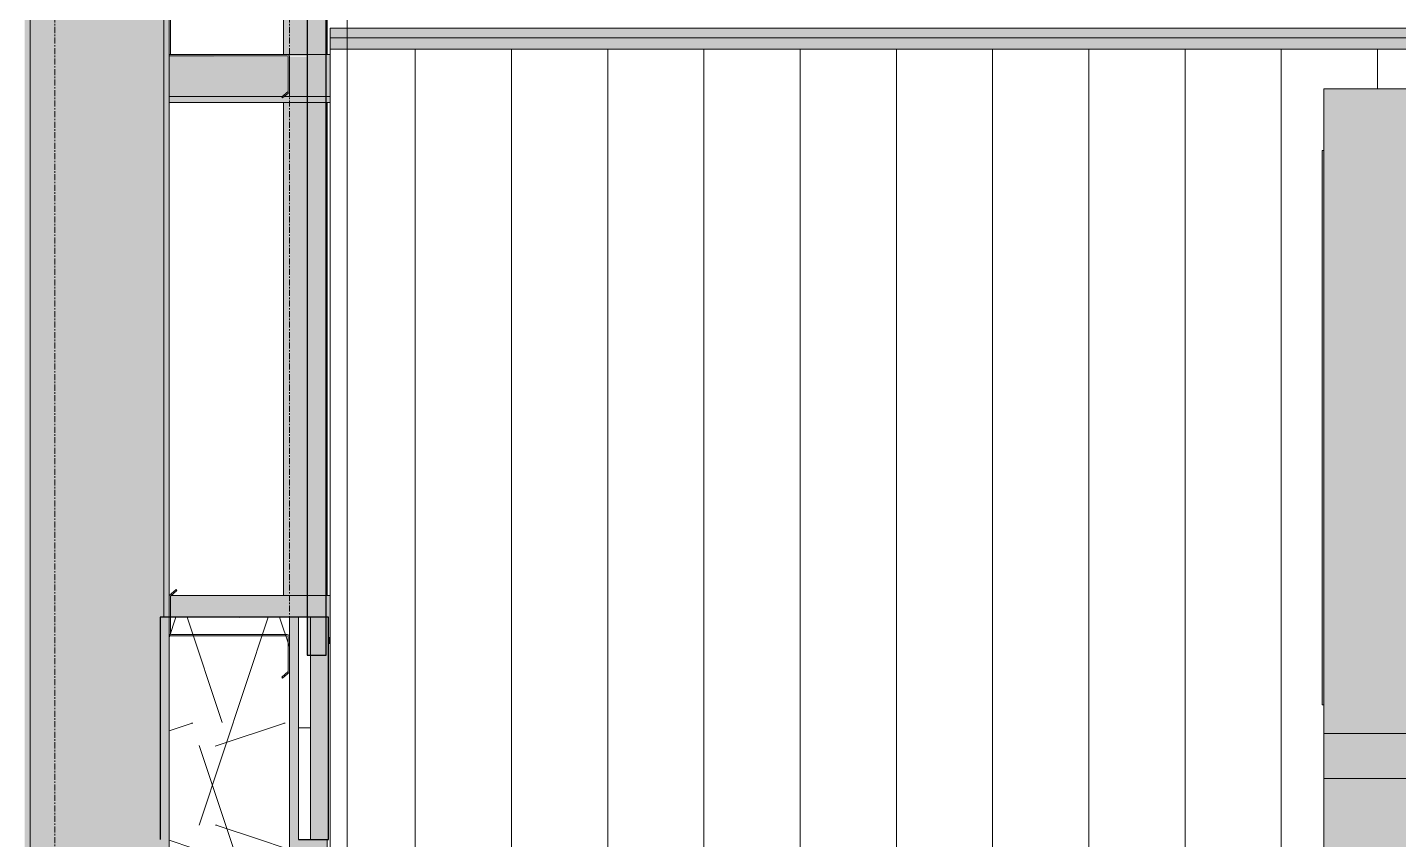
# Model space of a CAD drawing. Header units: inches. Extents: x -23445 to -32, y -314 to 853.
# Drawn here: x -11244.6 to -11130.6, y 176 to 243.6 of the extents above; entities that cross this region are included whole.
import ezdxf

# ---------------------------------------------------------------- set-up
doc = ezdxf.new("R2010")
doc.units = ezdxf.units.IN
doc.header["$MEASUREMENT"] = 0
doc.linetypes.add('Grid Line 1_2_', pattern=[0.875, 0.5, -0.125, 0.125, -0.125])
for name, color, linetype, lineweight in [('A-GLAZ-CWMG', 51, 'Continuous', 9), ('A-WALL', 113, 'Continuous', 9), ('A-WALL-PATT', 111, 'Continuous', 25), ('G-ANNO-SYMB', 111, 'Continuous', 9), ('I-WALL', 2, 'Continuous', 9), ('M-EQPM', 50, 'Continuous', 9), ('S-BEAM', 12, 'Continuous', 9), ('S-COLS', 52, 'Continuous', 9), ('S-GRID', 1, 'Continuous', 9)]:
    doc.layers.add(name, color=color, linetype=linetype, lineweight=lineweight)
pattern_1 = [(161.57, (22064.818, 66.235), (-7.6802237, -0.0009796), [0, -54.643, 6.067, 0]), (18.43, (22062.898, 66.235), (-7.6802237, 0.0009796), [0, -54.643, 6.067, 0]), (108.43, (22064.818, 66.235), (3.8382953, -19.20136532), [18.211, -42.499]), (71.57, (22062.898, 66.235), (3.8382953, 19.20136532), [18.211, -42.499])]

# ---------------------------------------------------------------- blocks, each defined once
blk = doc.blocks.new('Carrier_48TC_Standard_Efficiency_Gas_Heat_Electric_Cooling_Packaged_Rooftop_Unit_3_to_15_nominal_tons - 15 ton 48TC__16-873539-Building Section - North_South looking East _ Lounge')
at = {"layer": 'M-EQPM'}
for points in [[(22455.55, 181.08), (22551.8, 181.08), (22551.8, 181.85), (22548.93, 181.85), (22548.93, 222.1), (22571.43, 222.1), (22571.43, 238.45), (22455.55, 238.45), (22455.55, 193.7)], [(22455.55, 187.2), (22455.55, 233.33), (22455.43, 233.33), (22455.43, 187.2)], [(22551.8, 170.83), (22551.8, 181.85), (22548.93, 181.85), (22548.93, 184.83), (22455.55, 184.83), (22455.55, 171.67), (22475.65, 170.83), (22530.4, 170.83)]]:
    blk.add_hatch(color=256, dxfattribs=at).paths.add_polyline_path(points, flags=0)
for p, q in [((22455.55, 238.45), (22571.43, 238.45)), ((22455.55, 238.45), (22455.55, 181.08)), ((22455.43, 187.2), (22455.43, 233.33)), ((22455.43, 233.33), (22455.55, 233.33)), ((22455.55, 187.2), (22455.43, 187.2)), ((22455.55, 184.83), (22548.93, 184.83)), ((22455.55, 184.83), (22455.55, 171.67)), ((22551.8, 181.08), (22455.55, 181.08))]:
    blk.add_line(p, q, dxfattribs=at)
blk = doc.blocks.new('Rectangular Mullion - Profile_Polycarbonate_Upper and left-1528482-Building Section - North_South looking East _ Lounge')
at = {"layer": 'A-GLAZ-CWMG'}
h = blk.add_hatch(color=256, dxfattribs=at)
h.paths.add_polyline_path([(22369.06, 0), (22372.68, 0), (22372.68, 47.57), (22369.06, 47.57), (22369.06, 37.45)], flags=0)
h.paths.add_polyline_path([(22372.68, 51.55), (22372.68, 96.32), (22369.06, 96.32), (22369.06, 51.55)], flags=0)
h.paths.add_polyline_path([(22369.06, 100.3), (22372.68, 100.3), (22372.68, 148.4), (22370.3, 148.49), (22370.3, 146.5), (22369.55, 146.5), (22369.55, 144.88), (22369.44, 144.87), (22369.44, 146.5), (22369.06, 146.5), (22369.06, 144.8), (22369.37, 144.8), (22369.37, 144.69), (22369.06, 144.69), (22369.06, 115.57)], flags=0)
h.paths.add_polyline_path([(22372.68, 173.05), (22372.68, 173.12), (22370.3, 173.15)], flags=0)
h.paths.add_polyline_path([(22372.68, 175.12), (22372.68, 176), (22370.3, 176), (22370.3, 175.22)], flags=0)
h.paths.add_polyline_path([(22369.06, 196.3), (22371.03, 196.3), (22371.03, 237.31), (22369.06, 237.31), (22369.06, 213.23)], flags=0)
h.paths.add_polyline_path([(22371.03, 241.3), (22371.03, 336.78), (22372.61, 336.78), (22372.61, 337.63), (22372.18, 337.63), (22372.18, 337.87), (22370.68, 337.93), (22370.68, 335.22), (22369.06, 335.22), (22369.06, 289.55), (22369.37, 289.55), (22369.37, 289.44), (22369.06, 289.44), (22369.06, 286.15), (22369.44, 286.47), (22369.44, 289.36), (22369.55, 289.36), (22369.55, 286.42), (22369.06, 285.94), (22369.06, 241.3), (22369.37, 241.3)], flags=0)
h.paths.add_polyline_path([(22372.68, 345.35), (22372.68, 346.47), (22371.56, 345.4)], flags=0)
h = blk.add_hatch(color=256, dxfattribs=at)
h.paths.add_polyline_path([(22371.03, 196.3), (22372.61, 196.3), (22372.61, 237.31), (22371.03, 237.31), (22371.03, 213.23)], flags=0)
h.paths.add_polyline_path([(22371.03, 241.3), (22372.61, 241.3), (22372.61, 336.78), (22371.03, 336.78), (22371.03, 242.52)], flags=0)
for p, q in [((22372.68, 241.3), (22372.68, 337.63)), ((22369.06, 286), (22369.06, 241.3)), ((22369.06, 237.31), (22369.06, 196.3)), ((22372.68, 196.3), (22372.68, 237.31)), ((22372.68, 175.12), (22372.68, 176))]:
    blk.add_line(p, q, dxfattribs=at)
blk = doc.blocks.new('Girt_C - 8_D-1405608-Building Section - North_South looking East _ Lounge')
at = {"layer": 'S-BEAM'}
h = blk.add_hatch(color=256, dxfattribs=at)
h.paths.add_polyline_path([(22372.61, 241.11), (22372.93, 241.11), (22372.93, 241.3), (22372.61, 241.24)], flags=0)
h.paths.add_polyline_path([(22359.55, 241.11), (22371.03, 241.19), (22371.03, 241.3), (22369.37, 241.24), (22369.37, 241.19), (22359.55, 241.19)], flags=0)
h = blk.add_hatch(color=256, dxfattribs=at)
h.paths.add_polyline_path([(22359.55, 237.8), (22368.98, 237.83), (22369.44, 238.22), (22369.44, 241.11), (22359.55, 241.11)], flags=0)
h.paths.add_polyline_path([(22372.61, 237.8), (22372.93, 237.8), (22372.93, 241.11), (22372.61, 241.11), (22372.61, 239.46)], flags=0)
h.paths.add_polyline_path([(22369.11, 237.8), (22371.03, 237.8), (22371.03, 241.11), (22369.55, 241.11), (22369.55, 238.17), (22369.44, 238.08)], flags=0)
for points in [[(22372.61, 241.11), (22372.61, 241.3), (22371.03, 241.24), (22371.03, 241.11)], [(22372.61, 237.8), (22372.61, 241.11), (22371.03, 241.11), (22371.03, 237.8)], [(22372.61, 237.31), (22372.61, 237.8), (22371.03, 237.8), (22371.03, 237.31)]]:
    blk.add_hatch(color=256, dxfattribs=at).paths.add_polyline_path(points, flags=0)
h = blk.add_hatch(color=256, dxfattribs=at)
h.paths.add_polyline_path([(22369.55, 237.31), (22371.03, 237.31), (22371.03, 237.8), (22369.11, 237.8), (22368.98, 237.69), (22368.91, 237.8), (22359.55, 237.8), (22359.55, 237.31), (22369.44, 237.31)], flags=0)
h.paths.add_polyline_path([(22372.93, 237.31), (22372.93, 237.8), (22372.61, 237.8), (22372.61, 237.31)], flags=0)
for p, q in [((22359.74, 241.3), (22359.62, 241.3)), ((22371.03, 241.3), (22369.37, 241.3)), ((22372.61, 241.3), (22371.03, 241.3)), ((22372.93, 241.3), (22372.61, 241.3)), ((22359.55, 237.8), (22368.94, 237.8)), ((22359.55, 237.31), (22371.03, 237.31)), ((22369.11, 237.8), (22371.03, 237.8)), ((22371.03, 237.8), (22372.61, 237.8)), ((22371.03, 237.31), (22372.61, 237.31)), ((22372.61, 237.8), (22372.93, 237.8)), ((22372.61, 237.31), (22372.93, 237.31))]:
    blk.add_line(p, q, dxfattribs=at)
blk = doc.blocks.new('Girt_C - 8_D-1405607-Building Section - North_South looking East _ Lounge')
at = {"layer": 'S-BEAM'}
h = blk.add_hatch(color=256, dxfattribs=at)
h.paths.add_polyline_path([(22371.03, 196.11), (22371.03, 196.3), (22359.66, 196.26), (22359.66, 196.11), (22359.99, 196.11)], flags=0)
h.paths.add_polyline_path([(22372.61, 196.11), (22372.93, 196.11), (22372.93, 196.3), (22372.61, 196.27), (22372.61, 196.11)], flags=0)
h = blk.add_hatch(color=256, dxfattribs=at)
h.paths.add_polyline_path([(22372.93, 192.8), (22372.93, 196.11), (22372.61, 196.11), (22372.61, 194.5), (22372.8, 194.5), (22372.8, 192.8)], flags=0)
h.paths.add_polyline_path([(22371.03, 194.5), (22371.03, 196.11), (22359.66, 196.11), (22359.66, 194.5), (22370.3, 194.5)], flags=0)
for points in [[(22372.61, 196.11), (22372.61, 196.3), (22371.03, 196.27), (22371.03, 196.11)], [(22371.03, 194.5), (22372.61, 194.5), (22372.61, 196.11), (22371.03, 196.11)], [(22372.93, 192.31), (22372.93, 192.8), (22372.8, 192.8), (22372.8, 192.31)]]:
    blk.add_hatch(color=256, dxfattribs=at).paths.add_polyline_path(points, flags=0)
for p, q in [((22371.03, 196.3), (22359.69, 196.3)), ((22372.61, 196.3), (22371.03, 196.3)), ((22372.93, 196.3), (22372.61, 196.3)), ((22372.8, 192.8), (22372.93, 192.8)), ((22372.8, 192.31), (22372.93, 192.31))]:
    blk.add_line(p, q, dxfattribs=at)
blk = doc.blocks.new('Girt_Z - 10_D-1472864-Building Section - North_South looking East _ Lounge')
at = {"layer": 'S-BEAM', "lineweight": 15}
for p, q in [((22360.13, 196.79), (22359.55, 196.31)), ((22359.55, 196.31), (22359.55, 192.94)), ((22359.66, 196.26), (22360.2, 196.71)), ((22359.66, 193.12), (22359.66, 196.26)), ((22360.2, 196.71), (22360.13, 196.79)), ((22359.55, 192.94), (22369.37, 192.94)), ((22369.37, 193.05), (22359.74, 193.05)), ((22369.44, 192.86), (22369.44, 189.97)), ((22369.55, 189.92), (22369.55, 192.86)), ((22369.44, 189.97), (22368.91, 189.52)), ((22368.91, 189.52), (22368.98, 189.44)), ((22368.98, 189.44), (22369.55, 189.92))]:
    blk.add_line(p, q, dxfattribs=at)
for centre, radius, start, end in [((22359.74, 193.13), 0.0782, 183.0424, 270), ((22369.37, 192.86), 0.187, 360, 90), ((22369.37, 192.86), 0.0782, 2.1227, 90)]:
    blk.add_arc(centre, radius, start, end, dxfattribs=at)
blk = doc.blocks.new('Girt_Z - 10_D-V106-Building Section - North_South looking East _ Lounge')
at = {"layer": 'S-BEAM'}
h = blk.add_hatch(dxfattribs=at)
h.set_pattern_fill('FP_35', color=256, style=0, pattern_type=2)
h.set_pattern_definition([(45, (22063.858, 65.275), (-19.007, 19.007), []), (45, (22063.858, 94.075), (-19.007, 19.007), [])])
h.paths.add_polyline_path([(22368.98, 237.69), (22369.55, 238.17), (22369.55, 241.11), (22369.44, 241.11), (22369.44, 238.22), (22368.91, 237.77)], flags=0)
h.paths.add_polyline_path([(22359.55, 241.19), (22369.37, 241.19), (22369.37, 241.3), (22359.74, 241.3)], flags=0)
h.paths.add_polyline_path([(22359.55, 241.19), (22359.66, 241.37), (22359.66, 244.51), (22360.2, 244.96), (22360.13, 245.04), (22359.55, 244.56), (22359.55, 242.52)], flags=0)
at = {"layer": 'S-BEAM', "lineweight": 15}
for p, q in [((22360.13, 245.04), (22359.55, 244.56)), ((22359.55, 244.56), (22359.55, 241.19)), ((22359.66, 244.51), (22360.2, 244.96)), ((22359.66, 241.37), (22359.66, 244.51)), ((22360.2, 244.96), (22360.13, 245.04)), ((22359.55, 241.19), (22369.37, 241.19)), ((22369.37, 241.3), (22359.74, 241.3)), ((22369.44, 241.11), (22369.44, 238.22)), ((22369.55, 238.17), (22369.55, 241.11)), ((22369.44, 238.22), (22368.91, 237.77)), ((22368.91, 237.77), (22368.98, 237.69)), ((22368.98, 237.69), (22369.55, 238.17))]:
    blk.add_line(p, q, dxfattribs=at)
for centre, radius, start, end in [((22359.74, 241.38), 0.0782, 183.0424, 270), ((22369.37, 241.11), 0.187, 360, 90), ((22369.37, 241.11), 0.0782, 2.1227, 90)]:
    blk.add_arc(centre, radius, start, end, dxfattribs=at)

msp = doc.modelspace()

# ---------------------------------------------------------------- hatches: boundary and pattern name
at = {"layer": 'A-WALL', "lineweight": 5}
h = msp.add_hatch(color=256, dxfattribs=at)
h.paths.add_polyline_path([(-10794.06, 242.69), (-10794.06, 243.37), (-10807.05, 242.69)], flags=0)
h.paths.add_polyline_path([(-11178.16, 242.69), (-10808.18, 242.69), (-10794.06, 243.5), (-11219.43, 243.5), (-11219.43, 242.69), (-11216.89, 242.69)], flags=0)
h = msp.add_hatch(color=256, dxfattribs=at)
h.paths.add_polyline_path([(-11219.43, 241.75), (-10808.25, 241.75), (-10808.25, 242.69), (-11219.43, 242.69), (-11219.43, 242.52)], flags=0)
h.paths.add_polyline_path([(-10796.56, 241.75), (-10794.06, 241.75), (-10794.06, 242.69), (-10808.18, 242.63), (-10808.18, 241.75)], flags=0)
for points in [[(-11233.56, 176), (-11232.81, 176), (-11232.81, 194.5), (-11233.56, 194.5), (-11233.56, 183.93)], [(-11222.81, 176), (-11222.06, 176), (-11222.06, 194.5), (-11222.81, 194.5), (-11222.81, 183.93)]]:
    msp.add_hatch(color=256, dxfattribs=at).paths.add_polyline_path(points, flags=0)
at = {"layer": 'A-WALL'}
msp.add_hatch(color=256, dxfattribs=at).paths.add_polyline_path([(-11221.06, 176), (-11219.56, 176), (-11219.56, 194.5), (-11221.06, 194.5), (-11221.06, 183.93)], flags=0)
at = {"layer": 'A-WALL-PATT', "lineweight": 9, "transparency": 33554649}
msp.add_hatch(color=256, dxfattribs=at).paths.add_polyline_path([(-11221.33, 191.34), (-11219.75, 191.34), (-11219.75, 336.78), (-11221.33, 336.78), (-11221.33, 193.7)], flags=0)
at = {"layer": 'A-WALL-PATT', "lineweight": 9}
h = msp.add_hatch(dxfattribs=at)
h.set_pattern_fill('FP_36', color=256, style=0, pattern_type=2)
h.set_pattern_definition([(270, (23131.654, 100.524), (8, 5e-16), [])])
h.paths.add_polyline_path([(-10794.06, 157.38), (-10794.06, 158.5), (-10796.56, 158.5), (-10796.56, 163.55), (-10797.13, 163.07), (-10797.2, 163.16), (-10796.67, 163.61), (-10796.67, 166.87), (-10796.56, 166.95), (-10796.56, 192.8), (-10797.13, 192.31), (-10797.2, 192.4), (-10796.67, 192.85), (-10796.67, 196.11), (-10796.56, 196.19), (-10796.56, 237.8), (-10797.13, 237.31), (-10797.2, 237.4), (-10796.67, 237.85), (-10796.67, 241.11), (-10796.56, 241.19), (-10796.56, 241.75), (-10808.18, 241.75), (-10808.25, 239.91), (-10808.25, 240), (-10808.25, 241.75), (-11219.43, 241.75), (-11219.43, 175.11), (-11136.81, 171.67), (-11136.81, 187.2), (-11136.93, 187.2), (-11136.93, 233.33), (-11136.81, 233.33), (-11136.81, 238.45), (-11020.93, 238.45), (-11020.93, 222.1), (-10981.06, 222.1), (-10981.06, 181.85), (-10983.93, 181.85), (-10983.93, 167.85), (-11040.56, 167.85), (-11040.56, 170.83), (-11088.77, 170.83), (-11089.24, 169.68), (-10796.56, 157.49)], flags=0)
h.paths.add_polyline_path([(-10803.98, 163.07), (-10804.56, 163.61), (-10804.56, 166.87), (-10804.45, 166.87), (-10804.37, 163.54), (-10803.91, 163.16)], flags=0)
h.paths.add_polyline_path([(-10865.5, 163.13), (-10913.56, 163.13), (-10913.56, 222.75), (-10854.06, 222.75), (-10854.06, 163.13), (-10865.48, 163.13)], flags=0)
h.paths.add_polyline_path([(-10797.13, 166.95), (-10804.37, 166.95), (-10804.37, 167.05), (-10796.75, 167.05), (-10796.75, 166.95), (-10797.06, 166.95)], flags=0)
h.paths.add_polyline_path([(-10803.98, 192.31), (-10804.56, 192.85), (-10804.56, 196.11), (-10804.45, 196.11), (-10804.45, 192.85), (-10803.91, 192.4)], flags=0)
h.paths.add_polyline_path([(-10796.75, 196.19), (-10804.37, 196.19), (-10804.37, 196.3), (-10796.75, 196.3)], flags=0)
h.paths.add_polyline_path([(-10803.98, 237.31), (-10804.56, 237.85), (-10804.56, 241.11), (-10804.45, 241.11), (-10804.37, 237.78), (-10803.91, 237.4)], flags=0)
h.paths.add_polyline_path([(-10797.13, 241.19), (-10804.37, 241.19), (-10804.37, 241.3), (-10796.75, 241.3), (-10796.75, 241.19)], flags=0)
h = msp.add_hatch(dxfattribs=at)
h.set_pattern_fill('FP_34', color=256, style=0, pattern_type=2)
h.set_pattern_definition(pattern_1)
h.paths.add_polyline_path([(-11232.81, 176), (-11222.81, 176), (-11222.81, 194.5), (-11232.81, 194.5), (-11232.81, 183.93)], flags=0)
h = msp.add_hatch(dxfattribs=at)
h.set_pattern_fill('FP_39', color=256, style=0, pattern_type=2)
h.set_pattern_definition([(0, (22063.858, 65.275), (0, 24), []), (90, (22063.858, 65.275), (-24, 1e-15), [])])
h.paths.add_polyline_path([(-11222.06, 176), (-11221.06, 176), (-11221.06, 194.5), (-11222.06, 194.5), (-11222.06, 183.93)], flags=0)
h = msp.add_hatch(dxfattribs=at)
h.set_pattern_fill('FP_34', color=256, style=0, pattern_type=2)
h.set_pattern_definition(pattern_1)
h.paths.add_polyline_path([(-11232.81, 146.5), (-11222.81, 146.5), (-11222.81, 176), (-11232.81, 176), (-11232.81, 154.63)], flags=0)
at = {"layer": 'I-WALL', "lineweight": 5}
msp.add_hatch(color=256, dxfattribs=at).paths.add_polyline_path([(-11232.81, 146.5), (-11232.81, 176), (-11233.56, 176), (-11233.56, 146.5)], flags=0)
at = {"layer": 'I-WALL'}
msp.add_hatch(color=256, dxfattribs=at).paths.add_polyline_path([(-11222.81, 146.5), (-11222.06, 146.5), (-11222.06, 176), (-11222.81, 176), (-11222.81, 154.63)], flags=0)
at = {"layer": 'S-COLS', "lineweight": 5}
for points in [[(-11244.81, 0), (-11244.37, 0), (-11244.37, 336.16), (-11244.81, 336.18), (-11244.81, 37.45)], [(-11243.86, 0), (-11243.68, 0), (-11243.68, 336.13), (-11244.37, 336.16), (-11244.33, 0), (-11244.02, 0)], [(-11243.68, 0), (-11233.93, 0), (-11233.93, 335.73), (-11239.05, 335.94), (-11239.17, 335.49), (-11239.59, 325.3), (-11239.42, 324.92), (-11239.1, 324.77), (-11237.73, 324.71), (-11237.75, 324.29), (-11241.77, 324.45), (-11241.76, 324.88), (-11240.23, 324.88), (-11240.02, 324.96), (-11239.85, 325.31), (-11239.42, 335.73), (-11239.59, 335.96), (-11243.68, 336.13), (-11243.68, 37.45)], [(-11233.76, 0), (-11233.24, 0), (-11233.31, 146.5), (-11233.56, 146.5), (-11233.54, 194.5), (-11233.24, 194.5), (-11233.29, 335.7), (-11233.93, 335.73), (-11233.93, 0)]]:
    msp.add_hatch(color=256, dxfattribs=at).paths.add_polyline_path(points, flags=0)
h = msp.add_hatch(color=256, dxfattribs=at)
h.paths.add_polyline_path([(-11233.24, 0), (-11232.81, 0), (-11232.81, 146.5), (-11233.24, 146.5), (-11233.24, 37.45)], flags=0)
h.paths.add_polyline_path([(-11233.24, 194.5), (-11232.81, 194.5), (-11232.81, 335.68), (-11233.24, 335.7), (-11233.24, 196.26)], flags=0)

# ---------------------------------------------------------------- linework, layer by layer
at = {"layer": 'A-WALL', "lineweight": 25}
for p, q in [((-11221.33, 336.78), (-11221.33, 191.34)), ((-11219.75, 191.34), (-11219.75, 336.78)), ((-11233.56, 194.5), (-11233.56, 176)), ((-11219.56, 194.5), (-11233.56, 194.5)), ((-11219.56, 176), (-11219.56, 194.5)), ((-11221.33, 191.34), (-11219.75, 191.34)), ((-11222.06, 176), (-11219.56, 176))]:
    msp.add_line(p, q, dxfattribs=at)
at = {"layer": 'A-WALL'}
for p, q in [((-11219.43, 243.5), (-11219.43, 175.11)), ((-10794.06, 243.5), (-11219.43, 243.5)), ((-10808.25, 242.69), (-11219.43, 242.69)), ((-10808.25, 241.75), (-11219.43, 241.75)), ((-11232.81, 146.5), (-11232.81, 194.5)), ((-11222.81, 146.5), (-11222.81, 194.5)), ((-11222.06, 176), (-11222.06, 194.5)), ((-11221.06, 176), (-11221.06, 194.5))]:
    msp.add_line(p, q, dxfattribs=at)
at = {"layer": 'G-ANNO-SYMB'}
msp.add_line((-11218, 545.16), (-11218, -79.66), dxfattribs=at)
at = {"layer": 'S-COLS'}
for p, q in [((-11244.37, 336.16), (-11244.37, 0)), ((-11233.24, 194.5), (-11233.24, 335.7)), ((-11232.81, 241.19), (-11232.81, 196.31))]:
    msp.add_line(p, q, dxfattribs=at)
at = {"layer": 'S-GRID', "linetype": 'Grid Line 1_2_'}
for p, q in [((-11242.31, -273.16), (-11242.31, 738.66)), ((-11232.81, -273.16), (-11232.81, 738.66)), ((-11232.81, -273.16), (-11232.81, 738.66)), ((-11222.81, -273.16), (-11222.81, 738.66))]:
    msp.add_line(p, q, dxfattribs=at)

# ---------------------------------------------------------------- block references
at = {"layer": 'A-GLAZ-CWMG'}
msp.add_blockref('Rectangular Mullion - Profile_Polycarbonate_Upper and left-1528482-Building Section - North_South looking East _ Lounge', (-33592.36, 0), dxfattribs=at)
at = {"layer": 'M-EQPM'}
msp.add_blockref('Carrier_48TC_Standard_Efficiency_Gas_Heat_Electric_Cooling_Packaged_Rooftop_Unit_3_to_15_nominal_tons - 15 ton 48TC__16-873539-Building Section - North_South looking East _ Lounge', (-33592.36, 0), dxfattribs=at)
at = {"layer": 'S-BEAM'}
for name in ['Girt_Z - 10_D-V106-Building Section - North_South looking East _ Lounge', 'Girt_C - 8_D-1405608-Building Section - North_South looking East _ Lounge', 'Girt_Z - 10_D-1472864-Building Section - North_South looking East _ Lounge', 'Girt_C - 8_D-1405607-Building Section - North_South looking East _ Lounge']:
    msp.add_blockref(name, (-33592.36, 0), dxfattribs=at)

doc.saveas('drawing.dxf')
